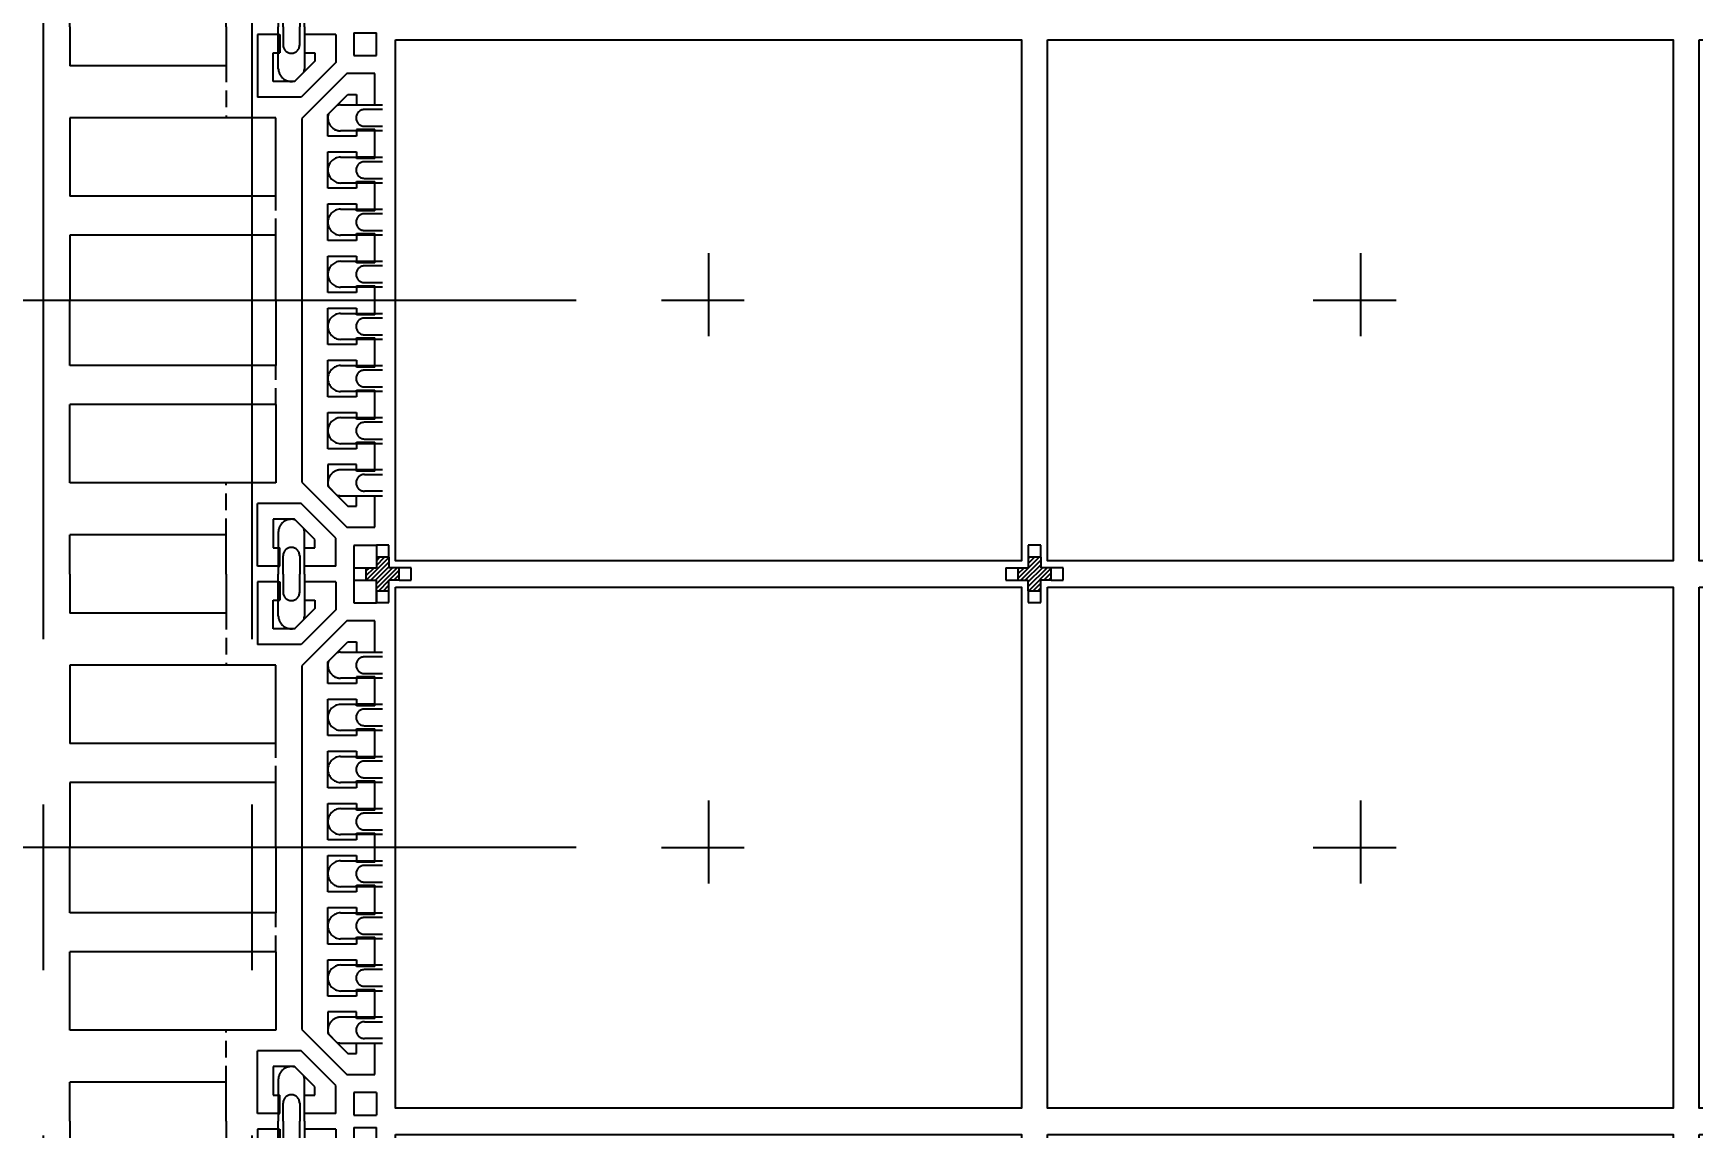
# Model space of a CAD drawing. Extents: x 98 to 785, y 191 to 514.
# Drawn here: x 150.83 to 182.66, y 383.89 to 404.89 of the extents above; entities that cross this region are included whole.
import ezdxf

# ---------------------------------------------------------------- set-up
doc = ezdxf.new("R2010")
doc.units = 0
doc.header["$LTSCALE"] = 12.7
doc.header["$MEASUREMENT"] = 0
doc.header["$PDMODE"] = 2
for name, pattern in [('CENTER', [2, 1.25, -0.25, 0.25, -0.25]), ('HIDDEN', [0.375, 0.25, -0.125]), ('PHANTOM', [2.5, 1.25, -0.25, 0.25, -0.25, 0.25, -0.25])]:
    doc.linetypes.add(name, pattern=pattern)
doc.layers.get('0').update_dxf_attribs({"linetype": 'CONTINUOUS'})
doc.layers.get('DEFPOINTS').update_dxf_attribs({"linetype": 'CONTINUOUS'})
for name, color, linetype in [('SH-01_CENTER', 2, 'CENTER'), ('SH-01_DIM', 4, 'CONTINUOUS'), ('SH-01_HATCH', 10, 'CONTINUOUS'), ('SH-01_HIDDEN', 6, 'HIDDEN'), ('SH-01_MISC', 5, 'CONTINUOUS'), ('SH-01_OBJECT', 7, 'CONTINUOUS'), ('SH-01_PHANTOM', 1, 'PHANTOM')]:
    doc.layers.add(name, color=color, linetype=linetype)
doc.styles.get("Standard").update_dxf_attribs({"font": 'simplex.shx', "width": 0.82})
doc.dimstyles.get("Standard").update_dxf_attribs({"dimtxt": 0.18, "dimasz": 0.18, "dimexe": 0.18, "dimexo": 0.0625, "dimgap": 0.09, "dimtad": 0, "dimtih": 1, "dimtoh": 1, "dimdec": 4, "dimzin": 0, "dimdsep": 46, "dimtxsty": 'STANDARD', "dimcen": 0.09, "dimadec": 0, "dimazin": 0, "dimtfac": 1, "dimtdec": 4, "dimtofl": 0, "dimtmove": 0, "dimatfit": 3, "dimfxl": 1, "dimtolj": 1, "dimtzin": 0, "dimarcsym": 0})

# ---------------------------------------------------------------- blocks, each defined once
blk = doc.blocks.new('A$C090B6B89')
at = {"layer": 'SH-01_HATCH', "ltscale": 0.05}
h = blk.add_hatch(dxfattribs=at)
h.set_pattern_fill('ANSI31', color=10, scale=0.25)
h.paths.add_polyline_path([(11.633, 0.047), (11.618, 0.047), (11.618, -0.128), (11.633, -0.128)])
h.paths.add_polyline_path([(11.633, 4.972), (11.618, 4.972), (11.618, 4.797), (11.633, 4.797)])
h = blk.add_hatch(dxfattribs=at)
h.set_pattern_fill('ANSI31', color=10, scale=0.25)
h.set_pattern_definition([(45, (16.64484, -6.121858), (-0.02209709, 0.02209709), [])])
h.paths.add_polyline_path([(12.543, 0.797), (12.368, 0.797), (12.368, 0.782), (12.543, 0.782)])
h.paths.add_polyline_path([(12.543, 1.062), (12.368, 1.062), (12.368, 1.047), (12.543, 1.047)])
h.paths.add_polyline_path([(12.543, 1.297), (12.368, 1.297), (12.368, 1.282), (12.543, 1.282)])
h.paths.add_polyline_path([(12.543, 1.797), (12.368, 1.797), (12.368, 1.782), (12.543, 1.782)])
h.paths.add_polyline_path([(12.543, 1.562), (12.368, 1.562), (12.368, 1.547), (12.543, 1.547)])
h.paths.add_polyline_path([(12.543, 2.062), (12.368, 2.062), (12.368, 2.047), (12.543, 2.047)])
h.paths.add_polyline_path([(12.543, 2.297), (12.368, 2.297), (12.368, 2.282), (12.543, 2.282)])
h.paths.add_polyline_path([(12.543, 2.562), (12.368, 2.562), (12.368, 2.547), (12.543, 2.547)])
h.paths.add_polyline_path([(12.543, 2.797), (12.368, 2.797), (12.368, 2.782), (12.543, 2.782)])
h.paths.add_polyline_path([(12.543, 3.062), (12.368, 3.062), (12.368, 3.047), (12.543, 3.047)])
h.paths.add_polyline_path([(12.543, 3.297), (12.368, 3.297), (12.368, 3.282), (12.543, 3.282)])
h.paths.add_polyline_path([(12.543, 3.562), (12.368, 3.562), (12.368, 3.547), (12.543, 3.547)])
h.paths.add_polyline_path([(12.543, 3.797), (12.368, 3.797), (12.368, 3.782), (12.543, 3.782)])
h.paths.add_polyline_path([(12.543, 4.062), (12.368, 4.062), (12.368, 4.047), (12.543, 4.047)])
at = {"layer": 'SH-01_HIDDEN'}
for p, q in [((11.618, 4.972), (11.618, 5.047)), ((11.663, 5.047), (11.663, 4.872)), ((11.823, 4.872), (11.823, 5.047)), ((11.868, 5.047), (11.868, 4.642)), ((11.618, 4.642), (11.618, 4.797)), ((11.862, 4.61), (11.78, 4.528)), ((12.213, 4.297), (12.618, 4.297)), ((12.098, 4.21), (12.18, 4.292)), ((12.618, 4.252), (12.443, 4.252)), ((12.368, 4.047), (12.213, 4.047)), ((12.443, 4.092), (12.618, 4.092)), ((12.618, 4.047), (12.543, 4.047)), ((12.213, 3.797), (12.368, 3.797)), ((12.618, 3.752), (12.443, 3.752)), ((12.543, 3.797), (12.618, 3.797)), ((12.368, 3.547), (12.213, 3.547)), ((12.443, 3.592), (12.618, 3.592)), ((12.618, 3.547), (12.543, 3.547)), ((12.213, 3.297), (12.368, 3.297)), ((12.618, 3.252), (12.443, 3.252)), ((12.543, 3.297), (12.618, 3.297)), ((12.368, 3.047), (12.213, 3.047)), ((12.443, 3.092), (12.618, 3.092)), ((12.618, 3.047), (12.543, 3.047)), ((12.213, 2.797), (12.368, 2.797)), ((12.618, 2.752), (12.443, 2.752)), ((12.543, 2.797), (12.618, 2.797)), ((12.368, 2.547), (12.213, 2.547)), ((12.443, 2.592), (12.618, 2.592)), ((12.618, 2.547), (12.543, 2.547)), ((12.213, 2.297), (12.368, 2.297)), ((12.618, 2.252), (12.443, 2.252)), ((12.543, 2.297), (12.618, 2.297)), ((12.443, 2.092), (12.618, 2.092)), ((12.368, 2.047), (12.213, 2.047)), ((12.618, 2.047), (12.543, 2.047)), ((12.213, 1.797), (12.368, 1.797)), ((12.618, 1.752), (12.443, 1.752)), ((12.543, 1.797), (12.618, 1.797)), ((12.443, 1.592), (12.618, 1.592)), ((12.368, 1.547), (12.213, 1.547)), ((12.618, 1.547), (12.543, 1.547)), ((12.213, 1.297), (12.368, 1.297)), ((12.543, 1.297), (12.618, 1.297)), ((12.618, 1.252), (12.443, 1.252)), ((12.368, 1.047), (12.213, 1.047)), ((12.443, 1.092), (12.618, 1.092)), ((12.618, 1.047), (12.543, 1.047)), ((12.368, 0.797), (12.213, 0.797)), ((12.618, 0.797), (12.543, 0.797)), ((12.443, 0.752), (12.618, 0.752)), ((12.098, 0.635), (12.18, 0.553)), ((12.213, 0.547), (12.618, 0.547)), ((12.618, 0.592), (12.443, 0.592)), ((11.618, 0.202), (11.618, -0.203)), ((11.862, 0.235), (11.78, 0.316)), ((11.868, -0.203), (11.868, 0.202)), ((11.663, -0.203), (11.663, -0.028)), ((11.823, -0.028), (11.823, -0.203))]:
    blk.add_line(p, q, dxfattribs=at)
at = {"layer": 'SH-01_HIDDEN', "ltscale": 0.05}
for p, q in [((11.118, 4.672), (11.118, 4.172)), ((11.593, 3.047), (11.593, 3.422)), ((11.593, 1.422), (11.593, 1.797)), ((11.118, 0.172), (11.118, 0.672))]:
    blk.add_line(p, q, dxfattribs=at)
at = {"layer": 'SH-01_HIDDEN'}
for centre, radius, start, end in [((11.743, 4.872), 0.08, 179.9999, 359.9999), ((11.743, 4.647), 0.125, 182.3382, 287.4807), ((11.743, 4.647), 0.125, 342.5191, 357.6616), ((12.218, 4.173), 0.124, 92.3096, 107.5292), ((12.218, 4.172), 0.125, 162.5194, 267.665), ((12.443, 4.172), 0.08, 90, 270), ((12.218, 3.672), 0.125, 92.3383, 267.6617), ((12.443, 3.672), 0.08, 90, 270), ((12.218, 3.172), 0.125, 92.3383, 267.6617), ((12.443, 3.172), 0.08, 90, 270), ((12.218, 2.672), 0.125, 92.3383, 267.6617), ((12.443, 2.672), 0.08, 90, 270), ((12.218, 2.172), 0.125, 92.3383, 267.6617), ((12.443, 2.172), 0.08, 90, 270), ((12.218, 1.672), 0.125, 92.3383, 267.6617), ((12.443, 1.672), 0.08, 90, 270), ((12.218, 1.172), 0.125, 92.3383, 267.6617), ((12.443, 1.172), 0.08, 90, 270), ((12.218, 0.672), 0.125, 92.335, 197.4806), ((12.443, 0.672), 0.08, 90, 270), ((12.218, 0.672), 0.124, 252.4708, 267.6904), ((11.743, 0.197), 0.125, 72.5192, 177.6617), ((11.743, 0.197), 0.125, 2.3383, 17.4808), ((11.743, -0.028), 0.08, 0, 180)]:
    blk.add_arc(centre, radius, start, end, dxfattribs=at)
at = {"layer": 'SH-01_OBJECT', "ltscale": 0.05}
for p, q in [((9.618, 5.047), (9.618, 4.672)), ((11.118, 5.047), (11.118, 4.672)), ((11.618, 4.972), (11.418, 4.972)), ((11.533, 4.972), (11.453, 4.972)), ((11.618, 4.972), (11.633, 4.972)), ((11.953, 4.972), (11.868, 4.972)), ((12.168, 4.972), (11.953, 4.972)), ((11.618, 4.797), (11.633, 4.797)), ((11.118, 4.672), (9.618, 4.672)), ((9.618, 4.172), (9.618, 3.422)), ((11.593, 4.172), (9.618, 4.172)), ((12.368, 4.062), (12.368, 4.047)), ((12.543, 4.062), (12.543, 4.047)), ((12.368, 3.782), (12.368, 3.797)), ((12.543, 3.782), (12.543, 3.797)), ((12.368, 3.547), (12.368, 3.562)), ((12.543, 3.547), (12.543, 3.562)), ((11.593, 3.422), (9.618, 3.422)), ((12.368, 3.282), (12.368, 3.297)), ((12.543, 3.282), (12.543, 3.297)), ((9.618, 3.047), (9.618, 2.422)), ((11.593, 3.047), (9.618, 3.047)), ((12.368, 3.047), (12.368, 3.062)), ((12.543, 3.047), (12.543, 3.062)), ((12.368, 2.782), (12.368, 2.797)), ((12.543, 2.782), (12.543, 2.797)), ((12.368, 2.547), (12.368, 2.562)), ((12.543, 2.547), (12.543, 2.562)), ((9.618, 1.797), (9.618, 2.422)), ((12.368, 2.282), (12.368, 2.297)), ((12.543, 2.282), (12.543, 2.297)), ((12.368, 2.047), (12.368, 2.062)), ((12.543, 2.047), (12.543, 2.062)), ((11.593, 1.797), (9.618, 1.797)), ((12.368, 1.782), (12.368, 1.797)), ((12.543, 1.782), (12.543, 1.797)), ((12.368, 1.547), (12.368, 1.562)), ((12.543, 1.547), (12.543, 1.562)), ((9.618, 0.672), (9.618, 1.422)), ((11.593, 1.422), (9.618, 1.422)), ((12.368, 1.282), (12.368, 1.297)), ((12.543, 1.282), (12.543, 1.297)), ((12.368, 1.047), (12.368, 1.062)), ((12.543, 1.047), (12.543, 1.062)), ((12.368, 0.782), (12.368, 0.797)), ((12.543, 0.782), (12.543, 0.797)), ((11.593, 0.672), (9.618, 0.672)), ((9.618, -0.203), (9.618, 0.172)), ((11.118, 0.172), (9.618, 0.172)), ((11.118, -0.203), (11.118, 0.172)), ((11.618, 0.047), (11.633, 0.047)), ((11.618, -0.128), (11.418, -0.128)), ((11.533, -0.128), (11.453, -0.128)), ((11.618, -0.128), (11.633, -0.128)), ((11.953, -0.128), (11.868, -0.128)), ((12.168, -0.128), (11.953, -0.128))]:
    blk.add_line(p, q, dxfattribs=at)
at = {"layer": 'SH-01_OBJECT'}
for p, q in [((11.418, 4.972), (11.418, 4.372)), ((11.618, 4.797), (11.618, 4.972)), ((11.633, 4.972), (11.633, 4.797)), ((11.868, 4.972), (11.868, 4.797)), ((12.168, 4.972), (12.168, 4.922)), ((12.343, 4.987), (12.343, 4.772)), ((12.343, 4.987), (12.558, 4.987)), ((12.558, 4.772), (12.558, 4.987)), ((11.568, 4.522), (11.568, 4.797)), ((11.568, 4.797), (11.618, 4.797)), ((11.868, 4.797), (11.968, 4.797)), ((11.968, 4.797), (11.968, 4.715)), ((12.168, 4.922), (12.168, 4.703)), ((11.968, 4.715), (11.774, 4.522)), ((12.168, 4.703), (11.837, 4.372)), ((12.343, 4.772), (12.558, 4.772)), ((11.774, 4.522), (11.568, 4.522)), ((12.274, 4.597), (11.843, 4.166)), ((12.543, 4.597), (12.274, 4.597)), ((12.543, 4.297), (12.543, 4.597)), ((11.837, 4.372), (11.418, 4.372)), ((12.093, 4.204), (12.286, 4.397)), ((12.286, 4.397), (12.368, 4.397)), ((12.368, 4.397), (12.368, 4.297)), ((12.368, 4.297), (12.543, 4.297)), ((11.593, 3.422), (11.593, 4.172)), ((11.843, 4.166), (11.843, 0.678)), ((12.093, 3.997), (12.093, 4.204)), ((12.368, 3.997), (12.093, 3.997)), ((12.543, 4.062), (12.368, 4.062)), ((12.543, 4.047), (12.368, 4.047)), ((12.368, 4.047), (12.368, 3.997)), ((12.543, 3.797), (12.543, 4.047)), ((12.093, 3.847), (12.368, 3.847)), ((12.093, 3.497), (12.093, 3.847)), ((12.368, 3.847), (12.368, 3.797)), ((12.543, 3.797), (12.368, 3.797)), ((12.543, 3.782), (12.368, 3.782)), ((12.368, 3.562), (12.543, 3.562)), ((12.543, 3.547), (12.368, 3.547)), ((12.368, 3.547), (12.368, 3.497)), ((12.543, 3.297), (12.543, 3.547)), ((12.368, 3.497), (12.093, 3.497)), ((12.093, 3.347), (12.368, 3.347)), ((12.093, 2.997), (12.093, 3.347)), ((12.368, 3.347), (12.368, 3.297)), ((12.368, 3.297), (12.543, 3.297)), ((12.543, 3.282), (12.368, 3.282)), ((11.593, 2.422), (11.593, 3.047)), ((12.368, 3.062), (12.543, 3.062)), ((12.543, 3.047), (12.368, 3.047)), ((12.368, 3.047), (12.368, 2.997)), ((12.543, 2.797), (12.543, 3.047)), ((12.368, 2.997), (12.093, 2.997)), ((12.093, 2.847), (12.368, 2.847)), ((12.093, 2.497), (12.093, 2.847)), ((12.368, 2.847), (12.368, 2.797)), ((12.368, 2.797), (12.543, 2.797)), ((12.543, 2.782), (12.368, 2.782)), ((12.368, 2.562), (12.543, 2.562)), ((12.543, 2.547), (12.368, 2.547)), ((12.368, 2.547), (12.368, 2.497)), ((12.543, 2.297), (12.543, 2.547)), ((11.593, 2.422), (11.593, 1.797)), ((12.368, 2.497), (12.093, 2.497)), ((12.093, 2.347), (12.368, 2.347)), ((12.093, 1.997), (12.093, 2.347)), ((12.368, 2.347), (12.368, 2.297)), ((12.368, 2.297), (12.543, 2.297)), ((12.543, 2.282), (12.368, 2.282)), ((12.368, 1.997), (12.093, 1.997)), ((12.368, 2.062), (12.543, 2.062)), ((12.543, 2.047), (12.368, 2.047)), ((12.368, 2.047), (12.368, 1.997)), ((12.543, 1.797), (12.543, 2.047)), ((12.093, 1.847), (12.368, 1.847)), ((12.093, 1.497), (12.093, 1.847)), ((12.368, 1.847), (12.368, 1.797)), ((12.368, 1.797), (12.543, 1.797)), ((12.543, 1.782), (12.368, 1.782)), ((12.368, 1.497), (12.093, 1.497)), ((12.368, 1.562), (12.543, 1.562)), ((12.543, 1.547), (12.368, 1.547)), ((12.368, 1.547), (12.368, 1.497)), ((12.543, 1.297), (12.543, 1.547)), ((11.593, 1.422), (11.593, 0.672)), ((12.093, 1.347), (12.368, 1.347)), ((12.093, 0.997), (12.093, 1.347)), ((12.368, 1.347), (12.368, 1.297)), ((12.368, 1.297), (12.543, 1.297)), ((12.543, 1.282), (12.368, 1.282)), ((12.368, 0.997), (12.093, 0.997)), ((12.368, 1.062), (12.543, 1.062)), ((12.543, 1.047), (12.368, 1.047)), ((12.368, 1.047), (12.368, 0.997)), ((12.543, 0.797), (12.543, 1.047)), ((12.368, 0.847), (12.093, 0.847)), ((12.093, 0.847), (12.093, 0.64)), ((12.368, 0.797), (12.368, 0.847)), ((12.543, 0.797), (12.368, 0.797)), ((11.843, 0.678), (12.274, 0.247)), ((12.093, 0.64), (12.286, 0.447)), ((12.543, 0.782), (12.368, 0.782)), ((12.368, 0.447), (12.368, 0.547)), ((12.368, 0.547), (12.543, 0.547)), ((12.543, 0.247), (12.543, 0.547)), ((11.837, 0.472), (11.418, 0.472)), ((11.418, -0.128), (11.418, 0.472)), ((11.774, 0.322), (11.568, 0.322)), ((11.568, 0.322), (11.568, 0.047)), ((11.968, 0.129), (11.774, 0.322)), ((12.168, 0.141), (11.837, 0.472)), ((12.286, 0.447), (12.368, 0.447)), ((12.274, 0.247), (12.543, 0.247)), ((11.568, 0.047), (11.618, 0.047)), ((11.618, 0.047), (11.618, -0.128)), ((11.633, -0.128), (11.633, 0.047)), ((11.868, -0.128), (11.868, 0.047)), ((11.868, 0.047), (11.968, 0.047)), ((11.968, 0.047), (11.968, 0.129)), ((12.168, -0.078), (12.168, 0.141)), ((12.558, 0.072), (12.343, 0.072)), ((12.343, 0.072), (12.343, -0.143)), ((12.558, 0.072), (12.558, -0.143)), ((12.168, -0.128), (12.168, -0.078)), ((12.343, -0.143), (12.558, -0.143))]:
    blk.add_line(p, q, dxfattribs=at)
blk = doc.blocks.new('*D17')
at = {"layer": 'DEFPOINTS', "color": 0, "ltscale": 0.05, "transparency": 16777216}
for p in [(149.533, 465.062), (149.533, 440.584), (445.033, 347.264)]:
    blk.add_point(p, dxfattribs=at)
at = {"layer": 'SH-01_DIM', "ltscale": 0.05, "transparency": 16777216}
blk.add_line((149.533, 443.124), (149.533, 465.062), dxfattribs=at)
at = {"layer": 'SH-01_DIM', "ltscale": 0.05, "transparency": 16777216, "insert": (149.533, 470.047), "char_height": 1.524, "attachment_point": 5, "rotation": 90}
blk.add_mtext('\\A1; 147.7500', dxfattribs=at)
blk = doc.blocks.new('_Open30')
at = {"color": 0, "lineweight": -2}
for p, q in [((-1, 0.268), (0, 0)), ((0, 0), (-1, -0.268)), ((0, 0), (-1, 0))]:
    blk.add_line(p, q, dxfattribs=at)
blk = doc.blocks.new('*D18')
at = {"layer": 'DEFPOINTS', "color": 0, "ltscale": 0.05, "transparency": 16777216}
for p in [(139.538, 457.57), (145.033, 441.264), (445.033, 347.264)]:
    blk.add_point(p, dxfattribs=at)
at = {"layer": 'SH-01_DIM', "ltscale": 0.05, "transparency": 16777216}
for p, q in [((139.538, 451.22), (139.538, 457.57)), ((145.033, 447.614), (139.538, 451.22)), ((145.033, 443.804), (145.033, 447.614))]:
    blk.add_line(p, q, dxfattribs=at)
at = {"layer": 'SH-01_DIM', "ltscale": 0.05, "transparency": 16777216, "insert": (139.538, 467.942), "char_height": 1.524, "attachment_point": 5, "rotation": 90}
blk.add_mtext('\\A1; 150.000+/-0.0760', dxfattribs=at)
blk = doc.blocks.new('A$C548803C5')
at = {"layer": 'SH-01_CENTER', "ltscale": 0.05}
for p, q in [((1, 1.451), (1, 0.549)), ((0.549, 1), (1.451, 1))]:
    blk.add_line(p, q, dxfattribs=at)
at = {"layer": 'SH-01_MISC', "ltscale": 0.05}
blk.add_lwpolyline([(-2, 3.5), (4, 3.5), (4, -1.5), (-2, -1.5)], close=True, dxfattribs=at)
blk = doc.blocks.new('*D71')
at = {"layer": 'DEFPOINTS', "color": 0, "ltscale": 0.05, "transparency": 16777216}
for p in [(176.283, 453.199), (176.283, 420.764), (445.033, 347.264)]:
    blk.add_point(p, dxfattribs=at)
at = {"layer": 'SH-01_DIM', "ltscale": 0.05, "transparency": 16777216}
blk.add_line((176.283, 423.304), (176.283, 453.199), dxfattribs=at)
at = {"layer": 'SH-01_DIM', "ltscale": 0.05, "transparency": 16777216, "insert": (176.283, 458.184), "char_height": 1.524, "attachment_point": 5, "rotation": 90}
blk.add_mtext('\\A1; 134.3750', dxfattribs=at)
blk = doc.blocks.new('*D72')
at = {"layer": 'DEFPOINTS', "color": 0, "ltscale": 0.05, "transparency": 16777216}
for p in [(163.783, 453.199), (163.783, 420.764), (445.033, 347.264)]:
    blk.add_point(p, dxfattribs=at)
at = {"layer": 'SH-01_DIM', "ltscale": 0.05, "transparency": 16777216}
blk.add_line((163.783, 423.304), (163.783, 453.199), dxfattribs=at)
at = {"layer": 'SH-01_DIM', "ltscale": 0.05, "transparency": 16777216, "insert": (163.783, 458.184), "char_height": 1.524, "attachment_point": 5, "rotation": 90}
blk.add_mtext('\\A1; 140.6250', dxfattribs=at)
blk = doc.blocks.new('*D9')
at = {"layer": 'DEFPOINTS', "color": 0, "ltscale": 0.05, "transparency": 16777216}
for p in [(163.783, 420.764), (135.527, 406.764), (445.033, 347.264)]:
    blk.add_point(p, dxfattribs=at)
at = {"layer": 'SH-01_DIM', "ltscale": 0.05, "transparency": 16777216}
for p, q in [((148.227, 420.764), (141.877, 406.764)), ((161.243, 420.764), (148.227, 420.764)), ((141.877, 406.764), (135.527, 406.764))]:
    blk.add_line(p, q, dxfattribs=at)
at = {"layer": 'SH-01_DIM', "ltscale": 0.05, "transparency": 16777216, "insert": (131.018, 406.764), "char_height": 1.524, "attachment_point": 5}
blk.add_mtext('\\A1; 36.7500', dxfattribs=at)
blk = doc.blocks.new('*D10')
at = {"layer": 'DEFPOINTS', "color": 0, "ltscale": 0.05, "transparency": 16777216}
for p in [(163.783, 410.264), (135.527, 398.264), (445.033, 347.264)]:
    blk.add_point(p, dxfattribs=at)
at = {"layer": 'SH-01_DIM', "ltscale": 0.05, "transparency": 16777216}
for p, q in [((148.227, 410.264), (141.877, 398.264)), ((161.243, 410.264), (148.227, 410.264)), ((141.877, 398.264), (135.527, 398.264))]:
    blk.add_line(p, q, dxfattribs=at)
at = {"layer": 'SH-01_DIM', "ltscale": 0.05, "transparency": 16777216, "insert": (131.137, 398.264), "char_height": 1.524, "attachment_point": 5}
blk.add_mtext('\\A1; 31.5000', dxfattribs=at)
blk = doc.blocks.new('*D11')
at = {"layer": 'DEFPOINTS', "color": 0, "ltscale": 0.05, "transparency": 16777216}
for p in [(163.783, 399.764), (135.527, 389.764), (445.033, 347.264)]:
    blk.add_point(p, dxfattribs=at)
at = {"layer": 'SH-01_DIM', "ltscale": 0.05, "transparency": 16777216}
for p, q in [((148.227, 399.764), (141.877, 389.764)), ((161.243, 399.764), (148.227, 399.764)), ((141.877, 389.764), (135.527, 389.764))]:
    blk.add_line(p, q, dxfattribs=at)
at = {"layer": 'SH-01_DIM', "ltscale": 0.05, "transparency": 16777216, "insert": (131.018, 389.764), "char_height": 1.524, "attachment_point": 5}
blk.add_mtext('\\A1; 26.2500', dxfattribs=at)
blk = doc.blocks.new('*D12')
at = {"layer": 'DEFPOINTS', "color": 0, "ltscale": 0.05, "transparency": 16777216}
for p in [(163.783, 389.264), (135.527, 381.264), (445.033, 347.264)]:
    blk.add_point(p, dxfattribs=at)
at = {"layer": 'SH-01_DIM', "ltscale": 0.05, "transparency": 16777216}
for p, q in [((148.227, 389.264), (141.877, 381.264)), ((161.243, 389.264), (148.227, 389.264)), ((141.877, 381.264), (135.527, 381.264))]:
    blk.add_line(p, q, dxfattribs=at)
at = {"layer": 'SH-01_DIM', "ltscale": 0.05, "transparency": 16777216, "insert": (131.137, 381.264), "char_height": 1.524, "attachment_point": 5}
blk.add_mtext('\\A1; 21.0000', dxfattribs=at)
blk = doc.blocks.new('A$C1C491FD5')
at = {"layer": 'SH-01_HATCH', "ltscale": 0.05}
h = blk.add_hatch(dxfattribs=at)
h.set_pattern_fill('ANSI31', color=10, scale=0.25)
h.set_pattern_definition([(45, (-0.27461, 0.535512), (-0.0220971, 0.0220971), [])])
h.paths.add_polyline_path([(-0.534, 1.186), (-0.654, 1.186), (-0.654, 1.086), (-0.754, 1.086), (-0.754, 0.966), (-0.654, 0.966), (-0.654, 0.866), (-0.534, 0.866), (-0.534, 0.966), (-0.434, 0.966), (-0.434, 1.086), (-0.534, 1.086)])
at = {"layer": 'SH-01_HIDDEN'}
for p, q in [((-0.654, 1.301), (-0.654, 1.186)), ((-0.534, 1.301), (-0.654, 1.301)), ((-0.534, 1.186), (-0.534, 1.301)), ((-0.869, 0.966), (-0.754, 0.966)), ((-0.319, 1.086), (-0.434, 1.086)), ((-0.434, 0.966), (-0.319, 0.966)), ((-0.319, 0.966), (-0.319, 1.086)), ((-0.654, 0.866), (-0.654, 0.751)), ((-0.534, 0.751), (-0.534, 0.866)), ((-0.654, 0.751), (-0.534, 0.751))]:
    blk.add_line(p, q, dxfattribs=at)
at = {"layer": 'SH-01_HIDDEN', "ltscale": 0.05}
for q in [(-0.754, 1.086), (-0.869, 0.966)]:
    blk.add_line((-0.869, 1.086), q, dxfattribs=at)
at = {"layer": 'SH-01_OBJECT'}
for p, q in [((-0.534, 1.186), (-0.654, 1.186)), ((-0.534, 1.186), (-0.534, 1.086)), ((-0.754, 1.086), (-0.654, 1.086)), ((-0.754, 1.086), (-0.754, 0.966)), ((-0.754, 0.966), (-0.654, 0.966)), ((-0.654, 0.866), (-0.654, 0.966)), ((-0.434, 1.086), (-0.534, 1.086)), ((-0.534, 1.086), (-0.534, 1.086)), ((-0.434, 0.966), (-0.534, 0.966)), ((-0.534, 0.866), (-0.534, 0.966)), ((-0.434, 0.966), (-0.434, 1.086)), ((-0.654, 0.866), (-0.534, 0.866))]:
    blk.add_line(p, q, dxfattribs=at)
at = {"layer": 'SH-01_OBJECT', "ltscale": 0.05}
blk.add_line((-0.654, 1.186), (-0.654, 1.086), dxfattribs=at)

msp = doc.modelspace()

# ---------------------------------------------------------------- linework, layer by layer
at = {"layer": 'SH-01_PHANTOM'}
for p, q in [((151.03313, 266.26424), (151.03313, 428.26424)), ((155.03313, 266.26424), (155.03313, 428.26424))]:
    msp.add_line(p, q, dxfattribs=at)

# ---------------------------------------------------------------- block references
at = {"layer": 'SH-01_MISC', "ltscale": 0.05, "xscale": 2, "yscale": 2, "zscale": 2, "row_count": 15, "column_count": 46, "row_spacing": 10.5, "column_spacing": 12.5}
msp.add_blockref('A$C548803C5', (161.78313, 271.76424), dxfattribs=at)
at = {"layer": 'SH-01_OBJECT', "ltscale": 0.05, "xscale": 2, "yscale": 2, "zscale": 2, "row_count": 15, "column_count": 1, "row_spacing": 10.5, "column_spacing": 0}
msp.add_blockref('A$C090B6B89', (132.29777, 268.91974), dxfattribs=at)
at = {"layer": 'SH-01_OBJECT', "ltscale": 0.05, "xscale": 2, "yscale": 2, "zscale": 2}
for p in [(158.72157, 392.46219), (171.22157, 392.46219)]:
    msp.add_blockref('A$C1C491FD5', p, dxfattribs=at)

# ---------------------------------------------------------------- dimensions: what is measured, and where the dimension line sits
at = {"layer": 'SH-01_DIM', "ltscale": 0.05}
dim = msp.add_ordinate_dim(feature_location=(145.03313, 441.26424), offset=(-5.49521, 16.30548), dtype=1, origin=(445.03313, 347.26424), text='<>+/-0.0760', dimstyle='STANDARD', override={"dimscale": 25.4, "dimtxt": 0.06, "dimasz": 0.125, "dimexe": 0.1, "dimexo": 0.1, "dimgap": 0.03, "dimtih": 0, "dimtoh": 0, "dimdec": 3, "dimlfac": 0.5, "dimzin": 1, "dimpost": ' <>\\X', "dimblk": 'Open30', "dimcen": -0.09, "dimclrd": 256, "dimclre": 256, "dimclrt": 256, "dimazin": 1, "dimtp": 0.03, "dimtm": 0.03, "dimtofl": 1, "dimldrblk": 'Open30', "dimlwd": -1, "dimlwe": -1}, dxfattribs=at)
dim.commit()
dim.dimension.update_dxf_attribs({"geometry": '*D18', "text_midpoint": (139.53792, 467.94235)})
for feature_location, offset, dtype, picture, middle in [((149.53313, 440.58424), (0, 24.4779), 1, '*D17', (149.53313, 470.04707)), ((163.78313, 420.76424), (0, 32.43468), 1, '*D72', (163.78313, 458.18385)), ((176.28313, 420.76424), (0, 32.43468), 1, '*D71', (176.28313, 458.18385)), ((163.78313, 420.76424), (-28.25592, -14), 0, '*D9', (131.01834, 406.76424)), ((163.78313, 410.26424), (-28.25592, -12), 0, '*D10', (131.13736, 398.26424)), ((163.78313, 399.76424), (-28.25592, -10), 0, '*D11', (131.01834, 389.76424)), ((163.78313, 389.26424), (-28.25592, -8), 0, '*D12', (131.13736, 381.26424))]:
    dim = msp.add_ordinate_dim(feature_location=feature_location, offset=offset, dtype=dtype, origin=(445.03313, 347.26424), dimstyle='STANDARD', override={"dimscale": 25.4, "dimtxt": 0.06, "dimasz": 0.125, "dimexe": 0.1, "dimexo": 0.1, "dimgap": 0.01, "dimtih": 0, "dimtoh": 0, "dimlfac": 0.5, "dimzin": 1, "dimpost": ' <>\\X', "dimblk": 'Open30', "dimcen": -0.09, "dimclrd": 256, "dimclre": 256, "dimclrt": 256, "dimazin": 1, "dimtp": 0.03, "dimtm": 0.03, "dimtofl": 1, "dimldrblk": 'Open30', "dimlwd": -1, "dimlwe": -1}, dxfattribs=at)
    dim.commit()
    dim.dimension.update_dxf_attribs({"geometry": picture, "text_midpoint": middle})

doc.saveas('drawing.dxf')
